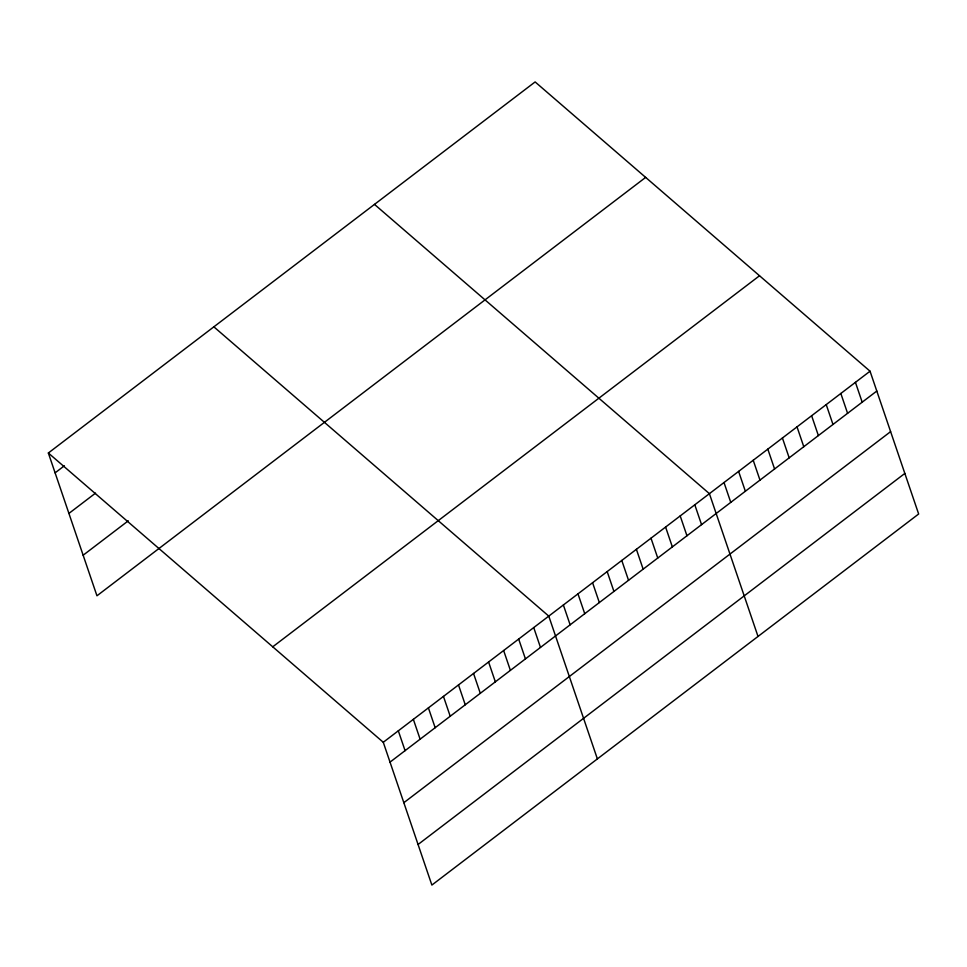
<?xml version="1.0" encoding="UTF-8"?>
<svg xmlns="http://www.w3.org/2000/svg" width="967" height="967" viewBox="0 0 967 967"><rect width="100%" height="100%" fill="white"/><g stroke="black" fill="none" stroke-linecap="round" stroke-linejoin="round"><path stroke-width="1.45" d="M48.35 453.003L535.126 81.929L870.046 371.207L918.65 513.997L431.874 885.071L383.27 742.281L48.35 453.003L96.954 595.793L645.642 177.396M55.107 472.851L64.366 465.792M68.923 513.417L95.54 493.122M83.15 555.215L128.285 520.814M272.742 646.814L759.518 275.752M383.27 742.281L870.046 371.207M390.027 762.129L876.791 391.055M403.831 802.695L890.607 431.633M418.07 844.493L904.834 473.431M374.483 204.388L709.403 493.666L758.019 636.455M213.852 326.834L548.773 616.112L597.376 758.902M855.432 382.34L862.189 402.187M840.831 393.472L847.588 413.32M826.229 404.605L832.986 424.453M811.627 415.737L818.384 435.585M797.026 426.87L803.782 446.718M782.424 438.003L789.181 457.85M767.822 449.135L774.579 468.983M753.22 460.268L759.977 480.115M738.607 471.4L745.364 491.248M724.005 482.533L730.762 502.381M694.802 504.798L701.558 524.646M680.2 515.931L686.957 535.778M665.598 527.063L672.355 546.911M650.996 538.196L657.753 558.044M636.395 549.316L643.152 569.164M621.781 560.449L628.538 580.297M607.179 571.582L613.936 591.429M592.578 582.714L599.335 602.562M577.976 593.847L584.733 613.694M563.374 604.979L570.131 624.827M533.724 627.583L540.48 647.431M518.675 639.054L525.432 658.902M503.638 650.525L510.395 670.373M488.589 661.996L495.346 681.844M473.54 673.455L480.297 693.303M458.503 684.926L465.248 704.774M443.454 696.397L450.211 716.245M428.405 707.868L435.162 727.716M413.356 719.339L420.113 739.187M398.319 730.81L405.076 750.658"/></g></svg>
